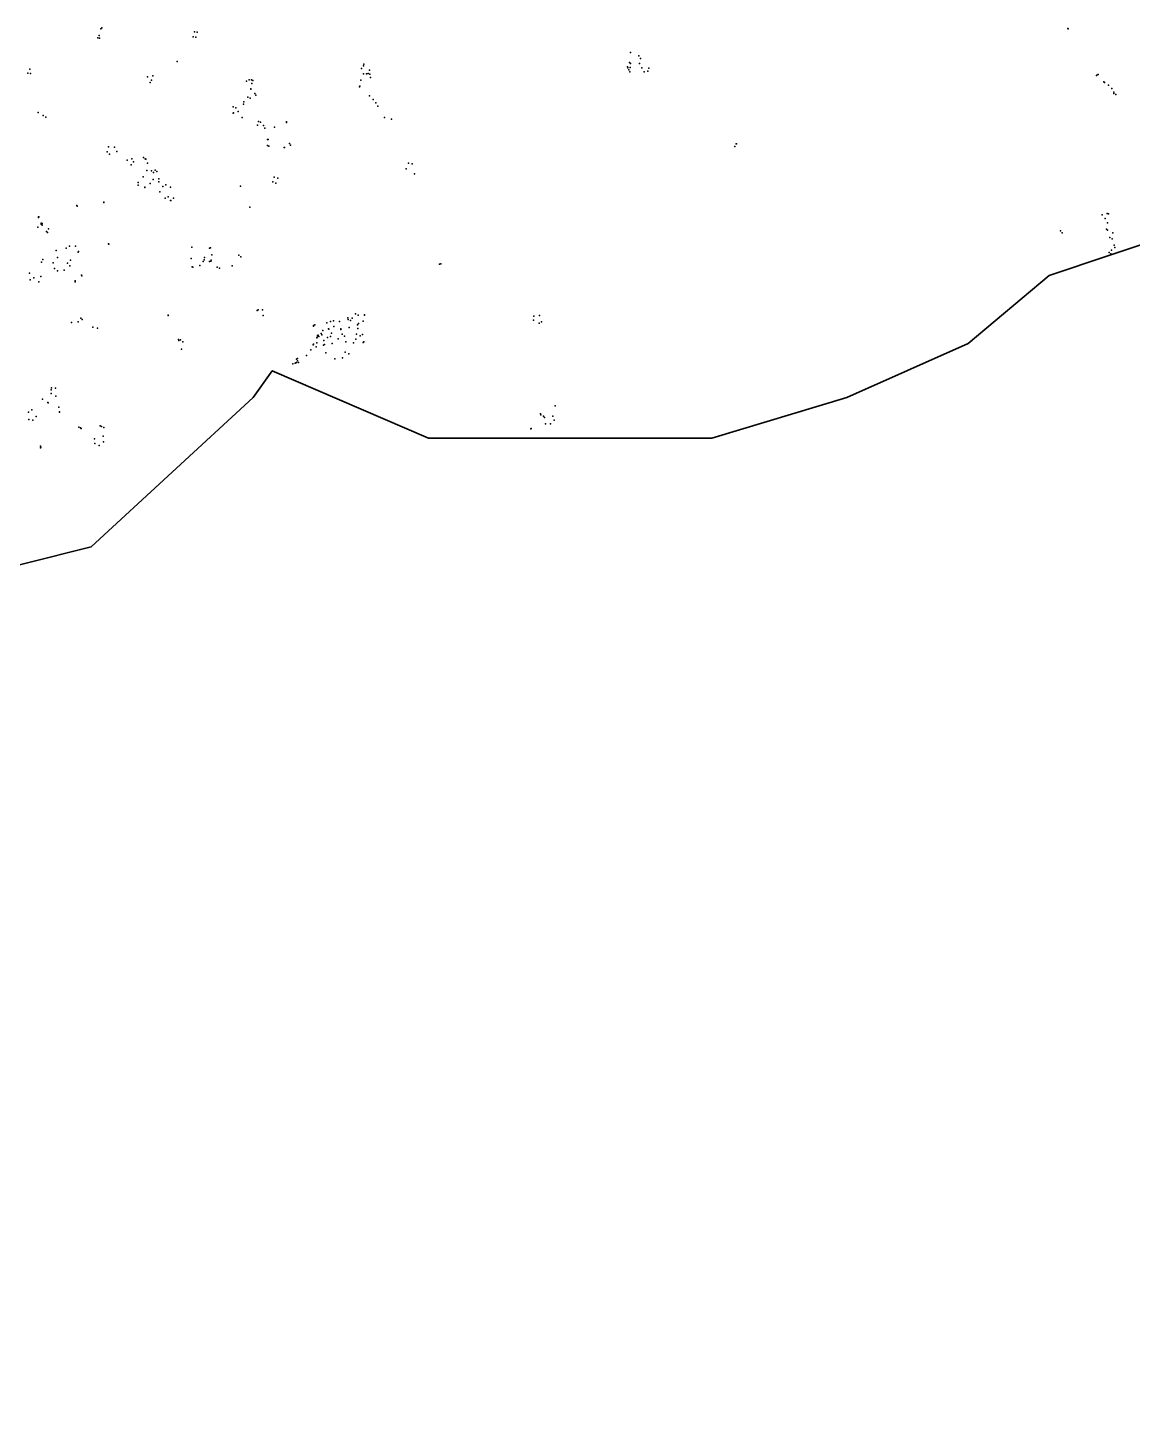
# Model space of a CAD drawing. Header units: millimetres. Extents: x -60275265 to 22802890, y -38578442 to 24337084.
# Drawn here: x -8352878 to 2029122, y -33099869 to -20067304 of the extents above; entities that cross this region are included whole.
import ezdxf

# ---------------------------------------------------------------- set-up
doc = ezdxf.new("R2010")
doc.units = ezdxf.units.MM
doc.header["$MEASUREMENT"] = 0
doc.layers.add('Outline', color=7, linetype='Continuous', true_color=0x000000)
doc.layers.add('particles', color=7, linetype='Continuous', true_color=0x000000)

msp = doc.modelspace()

# ---------------------------------------------------------------- linework, layer by layer
at = {"layer": 'Outline', "color": 3, "lineweight": 35, "true_color": 0x00ff00}
msp.add_lwpolyline([(2388023, -22014924), (1246851, -22397507), (486043, -23034488), (-655070, -23544188), (-1923171, -23926255), (-3444858, -23926255), (-4586030, -23926255), (-6054654, -23291001), (-6234364, -23544188), (-7756052, -24945643), (-10291971, -25582566), (-11687011, -26092266), (-11687011, -27239111), (-10926085, -27748576), (-10672498, -28513120), (-11813952, -29532403), (-12701478, -29022703), (-13842532, -29022703), (-14603457, -30424170), (-14603457, -31698402), (-14857045, -32335606), (-16885907, -32335606), (-18787711, -33099869)], dxfattribs=at)
at = {"layer": 'particles', "color": 93, "true_color": 0x67d435}
for p in [(-7655378, -20067304), (-7694378, -20163304), (-7680378, -20140304), (-7677378, -20166304), (-7664378, -20078304), (-6799378, -20154304), (-6785378, -20105304), (-6774378, -20157304), (-6759378, -20108304), (1422622, -20074304), (1423622, -20074304), (1425622, -20078304), (-2687378, -20301304), (-2610378, -20330304), (-8333378, -20458304), (-6949378, -20384304), (-5216378, -20450304), (-5198378, -20425304), (-5193378, -20409304), (-2715378, -20435304), (-2712378, -20445304), (-2697378, -20394304), (-2690378, -20442304), (-2687378, -20402304), (-2601378, -20402304), (-2592378, -20357304), (-2581378, -20445304), (-2516378, -20448304), (-8352378, -20495304), (-8326378, -20497304), (-7227378, -20527304), (-7227378, -20527304), (-7201378, -20582304), (-7189378, -20560304), (-7178378, -20519304), (-6296378, -20570304), (-6270378, -20556304), (-6248378, -20556304), (-6237378, -20563304), (-5222378, -20560304), (-5198378, -20499304), (-5167378, -20501304), (-5152378, -20498304), (-5141378, -20467304), (-5136378, -20505304), (-5131378, -20535304), (-2703378, -20463304), (-2693378, -20480304), (-2557378, -20480304), (-2525378, -20476304), (1693622, -20515304), (1694622, -20513304), (1707622, -20508304), (1761622, -20575304), (1767622, -20581304), (-6284378, -20720304), (-6255378, -20642304), (-6255378, -20643304), (-6246378, -20592304), (-6219378, -20684304), (-6210378, -20702304), (-5235378, -20622304), (-5232378, -20617304), (-5139378, -20707304), (1806622, -20607304), (1837622, -20639304), (1856622, -20672304), (1856622, -20684304), (1874622, -20696304), (-6421378, -20809304), (-6395378, -20820304), (-6323378, -20785304), (-6321378, -20762304), (-6262378, -20729304), (-5106378, -20742304), (-5080378, -20774304), (-5063378, -20804304), (-8254378, -20865304), (-8254378, -20865304), (-8206378, -20892304), (-8181378, -20909304), (-6421378, -20870304), (-6418378, -20867304), (-6374378, -20854304), (-6336378, -20910304), (-6183378, -20947304), (-6166378, -20956304), (-5919378, -20953304), (-5919378, -20953304), (-5919378, -20957304), (-4999378, -20911304), (-4934378, -20928304), (-6193378, -20983304), (-6137378, -20985304), (-6125378, -21012304), (-6034378, -21003304), (-7607378, -21232304), (-7593378, -21187304), (-7536378, -21191304), (-7514378, -21229304), (-6099378, -21118304), (-6099378, -21175304), (-6091378, -21118304), (-6085378, -21179304), (-5941378, -21192304), (-5939378, -21193304), (-5892378, -21154304), (-5882378, -21172304), (-1706378, -21183304), (-1693378, -21158304), (-1692378, -21158304), (-7585378, -21254304), (-7417378, -21313304), (-7381378, -21357304), (-7375378, -21299304), (-7359378, -21329304), (-7263378, -21287304), (-7249378, -21299304), (-7242378, -21301304), (-7228378, -21341304), (-4775378, -21341304), (-4739378, -21347304), (-7269378, -21468304), (-7234378, -21409304), (-7189378, -21413304), (-7175378, -21493304), (-7169378, -21429304), (-7154378, -21407304), (-7138378, -21419304), (-7120378, -21487304), (-6037378, -21472304), (-6002378, -21482304), (-4796378, -21393304), (-4717378, -21439304), (-7316378, -21547304), (-7315378, -21521304), (-7252378, -21567304), (-7252378, -21569304), (-7202378, -21530304), (-7121378, -21515304), (-7111378, -21609304), (-7084378, -21558304), (-7055378, -21545304), (-7010378, -21566304), (-6354378, -21555304), (-6352378, -21556304), (-6352378, -21556304), (-6049378, -21517304), (-6019378, -21529304), (-7890378, -21738304), (-7888378, -21744304), (-7887378, -21744304), (-7638378, -21706304), (-7638378, -21706304), (-7638378, -21710304), (-7062378, -21669304), (-7032378, -21655304), (-7009378, -21692304), (-7008378, -21692304), (-6983378, -21668304), (-6265378, -21753304), (-6265378, -21755304), (-8251378, -21843304), (-8250378, -21850304), (-8249378, -21844304), (1746622, -21825304), (1774622, -21861304), (1792622, -21812304), (1805622, -21816304), (-8258378, -21941304), (-8226378, -21913304), (-8225378, -21903304), (-8217378, -21908304), (-8216378, -21922304), (-8177378, -21983304), (-8168378, -21993304), (-8156378, -21957304), (1354622, -21975304), (1354622, -21976304), (1371622, -21996304), (1787622, -21959304), (1795622, -21969304), (1797622, -21902304), (1847622, -21995304), (-7992378, -22139304), (-7960378, -22120304), (-7902378, -22120304), (-7593378, -22099304), (-7589378, -22101304), (-7589378, -22101304), (-6810378, -22130304), (-6643378, -22138304), (-6634378, -22136304), (1819622, -22038304), (1839622, -22052304), (1857622, -22110304), (1866622, -22134304), (-8224378, -22269304), (-8212378, -22244304), (-8113378, -22276304), (-8084378, -22162304), (-8084378, -22162304), (-8073378, -22228304), (-7980378, -22281304), (-7950378, -22252304), (-7877378, -22176304), (-7875378, -22171304), (-6816378, -22237304), (-6704378, -22265304), (-6693378, -22250304), (-6690378, -22226304), (-6644378, -22263304), (-6630378, -22262304), (-6628378, -22253304), (-6623378, -22203304), (-6369378, -22205304), (-6350378, -22219304), (1810622, -22180304), (1828622, -22191304), (1833622, -22157304), (-8335378, -22374304), (-8230378, -22406304), (-8100378, -22330304), (-8072378, -22351304), (-8009378, -22345304), (-7956378, -22306304), (-7848378, -22393304), (-7843378, -22400304), (-6807378, -22314304), (-6800378, -22319304), (-6734378, -22303304), (-6573378, -22318304), (-6551378, -22327304), (-6430378, -22305304), (-6430378, -22305304), (-4481378, -22288304), (-4471378, -22286304), (-4471378, -22286304), (-8331378, -22438304), (-8295378, -22419304), (-8247378, -22456304), (-7908378, -22454304), (-7907378, -22446304), (-7854378, -22797304), (-7034378, -22770304), (-7034378, -22771304), (-6197378, -22726304), (-6185378, -22719304), (-6147378, -22718304), (-6139378, -22771304), (-5343378, -22793304), (-5302378, -22796304), (-5273378, -22755304), (-5247378, -22768304), (-5188378, -22766304), (-5186378, -22769304), (-3594378, -22778304), (-3541378, -22772304), (-7941378, -22839304), (-7877378, -22832304), (-7842378, -22808304), (-7742378, -22882304), (-7698378, -22891304), (-5665378, -22867304), (-5665378, -22872304), (-5654378, -22861304), (-5579378, -22914304), (-5540378, -22841304), (-5524378, -22898304), (-5522378, -22899304), (-5507378, -22829304), (-5478378, -22822304), (-5474378, -22874304), (-5421378, -22828304), (-5411378, -22905304), (-5409378, -22896304), (-5342378, -22810304), (-5331378, -22884304), (-5319378, -22819304), (-5254378, -22859304), (-5250378, -22893304), (-5245378, -22848304), (-5201378, -22824304), (-3599378, -22815304), (-3545378, -22843304), (-3523378, -22832304), (-6935378, -22996304), (-6933378, -23008304), (-6917378, -23002304), (-6895378, -23018304), (-5671378, -23046304), (-5666378, -23040304), (-5640378, -23067304), (-5636378, -22983304), (-5635378, -23028304), (-5632378, -22977304), (-5630378, -22959304), (-5623378, -22958304), (-5615378, -22969304), (-5593378, -22941304), (-5589378, -22954304), (-5571378, -23050304), (-5570378, -23007304), (-5563378, -23043304), (-5536378, -22979304), (-5507378, -22970304), (-5498378, -22938304), (-5492378, -23034304), (-5435378, -22990304), (-5396378, -22947304), (-5376378, -22966304), (-5362378, -23018304), (-5292378, -23029304), (-5270378, -22995304), (-5262378, -22948304), (-5228378, -22964304), (-5205378, -22951304), (-5199378, -23027304), (-5194378, -23020304), (-6906378, -23087304), (-5825378, -23181304), (-5817378, -23197304), (-5816378, -23175304), (-5733378, -23148304), (-5733378, -23148304), (-5692378, -23095304), (-5551378, -23122304), (-5466378, -23179304), (-5394378, -23169304), (-5369378, -23117304), (-5335378, -23133304), (-5860378, -23226304), (-5839378, -23220304), (-5832378, -23217304), (-5827378, -23215304), (-5808378, -23214304), (-8130378, -23453304), (-8092378, -23454304), (-8214378, -23558304), (-8132378, -23469304), (-8132378, -23505304), (-8087378, -23529304), (-8344378, -23679304), (-8314378, -23658304), (-8164378, -23590304), (-8160378, -23592304), (-8060378, -23635304), (-8054378, -23677304), (-8053378, -23682304), (-3533378, -23696304), (-3531378, -23705304), (-3506378, -23717304), (-3418378, -23718304), (-3394378, -23620304), (-8341378, -23748304), (-8304378, -23755304), (-8274378, -23721304), (-7872378, -23821304), (-7856378, -23828304), (-7850378, -23834304), (-7671378, -23808304), (-7659378, -23814304), (-7637378, -23825304), (-3623378, -23838304), (-3622378, -23834304), (-3622378, -23834304), (-3495378, -23730304), (-3486378, -23790304), (-3440378, -23791304), (-3405378, -23757304), (-7725378, -23932304), (-7722378, -23976304), (-7642378, -23905304), (-7639378, -23958304), (-8234378, -24016304), (-8233378, -24000304), (-8229378, -24009304), (-7681378, -23994304)]:
    msp.add_point(p, dxfattribs=at)

doc.saveas('drawing.dxf')
